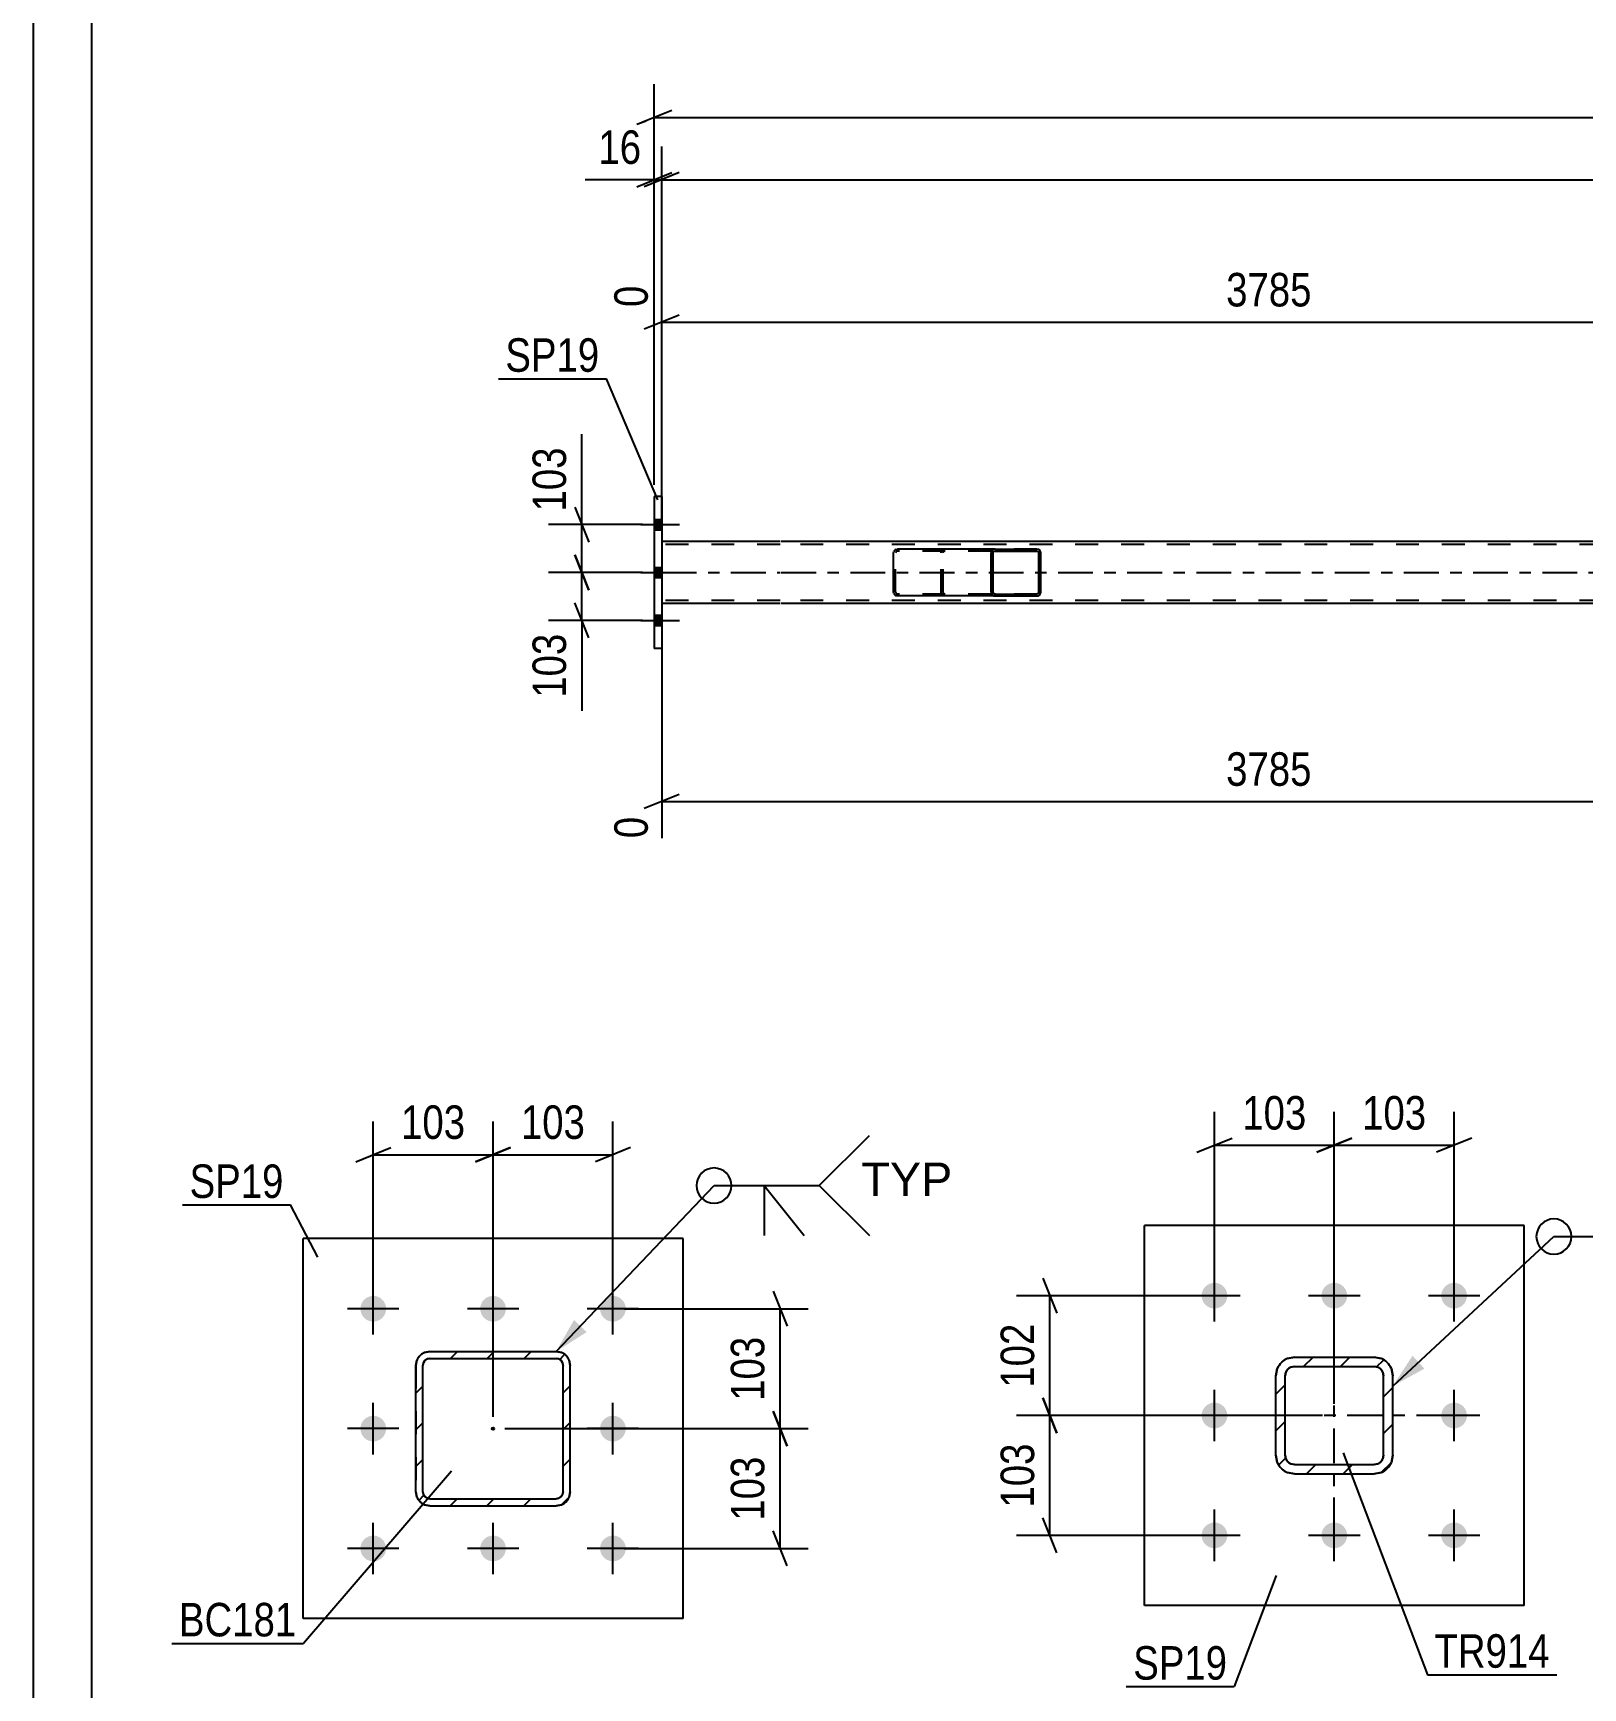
# Model space of a CAD drawing. Header units: millimetres. Extents: x 0 to 841, y 0 to 594.
# Drawn here: x 0 to 132.6, y 149.7 to 291.2 of the extents above; entities that cross this region are included whole.
import ezdxf

# ---------------------------------------------------------------- set-up
doc = ezdxf.new("R2010")
doc.units = ezdxf.units.MM
doc.linetypes.add('DXK_LINE_DOT2', pattern=[3.9198, 1.9599, -1.9599])
doc.linetypes.add('DXK_LINE_DOT3', pattern=[5.9187, 2.979, -0.9799, 0.9799, -0.9799])
doc.styles.add('Arial', font='ARIAL.TTF', dxfattribs={"height": 0.2})
doc.styles.add('Arial Narrow', font='ARIALN.TTF', dxfattribs={"height": 0.2})

# ---------------------------------------------------------------- blocks, each defined once
blk = doc.blocks.new('Unknown-318885039-1133')
at = {"color": 5, "linetype": 'Continuous'}
for p, q in [((0, 594), (0, 0)), ((5, 589), (5, 5))]:
    blk.add_line(p, q, dxfattribs=at)
blk = doc.blocks.new('Part-318885039-5664 - 5561')
at = {"linetype": 'Continuous'}
h = blk.add_hatch(dxfattribs=at)
h.set_pattern_fill('', scale=0.7, style=0, pattern_type=0)
h.set_pattern_definition([(45, (86.1836, 246.9117), (-1.57154, 1.57154), [])])
h.paths.add_polyline_path([(86.21, 246.79), (86.18, 246.91), (86.11, 247.02), (86, 247.08), (85.87, 247.11), (82.29, 247.11), (82.16, 247.08), (82.05, 247.02), (81.98, 246.91), (81.95, 246.79), (81.95, 243.43), (81.98, 243.31), (82.05, 243.2), (82.16, 243.13), (82.29, 243.11), (85.87, 243.11), (86, 243.13), (86.11, 243.2), (86.18, 243.31), (86.21, 243.43)])
h.paths.add_polyline_path([(86.03, 243.37), (85.99, 243.32), (85.93, 243.28), (85.87, 243.27), (82.29, 243.27), (82.23, 243.28), (82.17, 243.32), (82.14, 243.37), (82.12, 243.43), (82.12, 246.79), (82.14, 246.85), (82.17, 246.9), (82.23, 246.94), (82.29, 246.95), (85.87, 246.95), (85.93, 246.94), (85.99, 246.9), (86.03, 246.85), (86.04, 246.79), (86.04, 243.43)])
at = {"color": 2, "linetype": 'Continuous'}
for p, q in [((73.6, 246.79), (73.63, 246.91)), ((73.6, 243.43), (73.6, 246.79)), ((73.81, 247.08), (73.94, 247.11)), ((82.29, 247.11), (73.94, 247.11)), ((81.98, 246.91), (81.95, 246.79)), ((81.95, 243.43), (81.95, 246.79)), ((82.12, 246.79), (82.14, 246.85)), ((82.12, 243.43), (82.12, 246.79)), ((82.14, 246.85), (82.17, 246.9)), ((82.29, 247.11), (82.16, 247.08)), ((82.17, 246.9), (82.23, 246.94)), ((82.23, 246.94), (82.29, 246.95)), ((82.29, 247.11), (85.87, 247.11)), ((82.29, 246.95), (85.87, 246.95)), ((86, 247.08), (85.87, 247.11)), ((85.87, 246.95), (85.93, 246.94)), ((85.93, 246.94), (85.99, 246.9)), ((85.99, 246.9), (86.03, 246.85)), ((86.03, 246.85), (86.04, 246.79)), ((86.04, 243.43), (86.04, 246.79)), ((86.21, 246.79), (86.18, 246.91)), ((86.21, 243.43), (86.21, 246.79)), ((73.63, 243.31), (73.6, 243.43)), ((73.94, 243.11), (73.81, 243.13)), ((82.29, 243.11), (73.94, 243.11)), ((81.95, 243.43), (81.98, 243.31)), ((82.14, 243.37), (82.12, 243.43)), ((82.17, 243.32), (82.14, 243.37)), ((82.16, 243.13), (82.29, 243.11)), ((82.23, 243.28), (82.17, 243.32)), ((82.29, 243.27), (82.23, 243.28)), ((82.29, 243.27), (85.87, 243.27)), ((82.29, 243.11), (85.87, 243.11)), ((85.93, 243.28), (85.87, 243.27)), ((85.87, 243.11), (86, 243.13)), ((85.99, 243.32), (85.93, 243.28)), ((86.03, 243.37), (85.99, 243.32)), ((86.04, 243.43), (86.03, 243.37)), ((86.18, 243.31), (86.21, 243.43))]:
    blk.add_line(p, q, dxfattribs=at)
at = {"color": 7, "linetype": 'DXK_LINE_DOT2'}
for p, q in [((73.79, 246.85), (73.77, 246.79)), ((73.77, 243.43), (73.77, 246.79)), ((73.82, 246.9), (73.79, 246.85)), ((73.88, 246.94), (73.82, 246.9)), ((73.94, 246.95), (73.88, 246.94)), ((85.87, 246.95), (73.94, 246.95)), ((77.52, 247.11), (77.65, 247.08)), ((77.58, 246.94), (77.52, 246.95)), ((77.64, 246.9), (77.58, 246.94)), ((77.68, 246.85), (77.64, 246.9)), ((77.69, 246.79), (77.68, 246.85)), ((77.69, 243.43), (77.69, 246.79)), ((77.83, 246.91), (77.86, 246.79)), ((77.86, 243.43), (77.86, 246.79)), ((85.87, 247.11), (82.29, 247.11)), ((73.77, 243.43), (73.79, 243.37)), ((73.79, 243.37), (73.82, 243.32)), ((73.82, 243.32), (73.88, 243.28)), ((73.88, 243.28), (73.94, 243.27)), ((85.87, 243.27), (73.94, 243.27)), ((77.52, 243.27), (77.58, 243.28)), ((77.65, 243.13), (77.52, 243.11)), ((77.58, 243.28), (77.64, 243.32)), ((77.64, 243.32), (77.68, 243.37)), ((77.68, 243.37), (77.69, 243.43)), ((77.86, 243.43), (77.83, 243.31)), ((85.87, 243.11), (82.29, 243.11))]:
    blk.add_line(p, q, dxfattribs=at)
at = {"color": 2, "linetype": 'Continuous'}
for centre, start, end in [((73.93, 246.78), 110.7583, 155.68), ((82.28, 246.78), 110.7583, 155.68), ((85.88, 246.78), 24.32, 69.2417), ((73.93, 243.44), 204.32, 249.2417), ((82.28, 243.44), 204.32, 249.2417), ((85.88, 243.44), 290.7583, 335.68)]:
    blk.add_arc(centre, 0.331, start, end, dxfattribs=at)
at = {"color": 7, "linetype": 'DXK_LINE_DOT2'}
for centre, start, end in [((77.53, 246.78), 24.32, 69.2417), ((77.53, 243.44), 290.7583, 335.68)]:
    blk.add_arc(centre, 0.331, start, end, dxfattribs=at)
blk = doc.blocks.new('Part-318885039-5661 - 5561')
at = {"color": 2, "linetype": 'Continuous'}
for p, q in [((53.78, 251.61), (53.14, 251.61)), ((53.14, 251.61), (53.14, 238.61)), ((53.78, 251.61), (53.78, 238.61)), ((53.78, 238.61), (53.14, 238.61))]:
    blk.add_line(p, q, dxfattribs=at)
blk = doc.blocks.new('Part-318885039-5733 - 5561')
at = {"color": 2, "linetype": 'Continuous'}
for p, q in [((63.9, 247.75), (53.78, 247.75)), ((156.85, 247.75), (64, 247.75)), ((63.9, 242.47), (53.78, 242.47)), ((156.85, 242.47), (64, 242.47))]:
    blk.add_line(p, q, dxfattribs=at)
at = {"color": 7, "linetype": 'DXK_LINE_DOT2'}
for p, q in [((53.78, 247.75), (53.78, 242.47)), ((63.9, 247.51), (53.78, 247.51)), ((726.12, 247.51), (64, 247.51)), ((63.9, 242.71), (53.78, 242.71)), ((726.12, 242.71), (64, 242.71))]:
    blk.add_line(p, q, dxfattribs=at)
at = {"color": 7, "linetype": 'DXK_LINE_DOT3'}
for p, q in [((53.78, 245.11), (63.9, 245.11)), ((64, 245.11), (726.12, 245.11))]:
    blk.add_line(p, q, dxfattribs=at)
blk = doc.blocks.new('Bolt-318885039-5783 - 5561')
at = {"linetype": 'Continuous'}
for points in [[(53.78, 248.77), (53.78, 249.65), (53.14, 249.65), (53.14, 248.77)], [(53.78, 248.77), (53.78, 249.65), (53.14, 249.65), (53.14, 248.77)], [(53.78, 248.77), (53.78, 249.65), (53.14, 249.65), (53.14, 248.77)], [(53.78, 244.67), (53.78, 245.55), (53.14, 245.55), (53.14, 244.67)], [(53.78, 244.67), (53.78, 245.55), (53.14, 245.55), (53.14, 244.67)], [(53.78, 240.57), (53.78, 241.45), (53.14, 241.45), (53.14, 240.57)], [(53.78, 240.57), (53.78, 241.45), (53.14, 241.45), (53.14, 240.57)], [(53.78, 240.57), (53.78, 241.45), (53.14, 241.45), (53.14, 240.57)]]:
    blk.add_hatch(color=1, dxfattribs=at).paths.add_polyline_path(points)
at = {"color": 1, "linetype": 'Continuous'}
for p, q in [((51.98, 249.21), (55.3, 249.21)), ((51.98, 249.21), (55.3, 249.21)), ((51.98, 249.21), (55.3, 249.21)), ((53.14, 249.65), (53.78, 249.65)), ((53.14, 249.65), (53.78, 249.65)), ((53.14, 249.65), (53.78, 249.65)), ((53.14, 248.77), (53.78, 248.77)), ((53.14, 248.77), (53.78, 248.77)), ((53.14, 248.77), (53.78, 248.77)), ((51.98, 245.11), (55.3, 245.11)), ((51.98, 245.11), (55.3, 245.11)), ((53.14, 245.55), (53.78, 245.55)), ((53.14, 245.55), (53.78, 245.55)), ((53.14, 244.67), (53.78, 244.67)), ((53.14, 244.67), (53.78, 244.67)), ((51.98, 241.01), (55.3, 241.01)), ((51.98, 241.01), (55.3, 241.01)), ((51.98, 241.01), (55.3, 241.01)), ((53.14, 241.45), (53.78, 241.45)), ((53.14, 241.45), (53.78, 241.45)), ((53.14, 241.45), (53.78, 241.45)), ((53.14, 240.57), (53.78, 240.57)), ((53.14, 240.57), (53.78, 240.57)), ((53.14, 240.57), (53.78, 240.57))]:
    blk.add_line(p, q, dxfattribs=at)
blk = doc.blocks.new('Bolt-318885039-7045 - 6972')
at = {"linetype": 'Continuous'}
for points in [[(29.1, 181.04, -1), (29.1, 183.24, -1)], [(39.35, 181.04, -1), (39.35, 183.24, -1)], [(49.6, 181.04, -1), (49.6, 183.24, -1)], [(29.1, 170.79, -1), (29.1, 172.99, -1)], [(49.6, 170.79, -1), (49.6, 172.99, -1)], [(29.1, 160.54, -1), (29.1, 162.74, -1)], [(39.35, 160.54, -1), (39.35, 162.74, -1)], [(49.6, 160.54, -1), (49.6, 162.74, -1)]]:
    blk.add_hatch(color=1, dxfattribs=at).paths.add_polyline_path(points)
at = {"color": 1, "linetype": 'Continuous'}
for p, q in [((29.1, 179.94), (29.1, 184.34)), ((39.35, 179.94), (39.35, 184.34)), ((49.6, 179.94), (49.6, 184.34)), ((31.3, 182.14), (26.9, 182.14)), ((41.55, 182.14), (37.15, 182.14)), ((51.8, 182.14), (47.4, 182.14)), ((29.1, 169.69), (29.1, 174.09)), ((49.6, 169.69), (49.6, 174.09)), ((31.3, 171.89), (26.9, 171.89)), ((51.8, 171.89), (47.4, 171.89)), ((29.1, 159.44), (29.1, 163.84)), ((39.35, 159.44), (39.35, 163.84)), ((49.6, 159.44), (49.6, 163.84)), ((31.3, 161.64), (26.9, 161.64)), ((41.55, 161.64), (37.15, 161.64)), ((51.8, 161.64), (47.4, 161.64))]:
    blk.add_line(p, q, dxfattribs=at)
blk = doc.blocks.new('Part-318885039-7051 - 6972')
at = {"color": 2, "linetype": 'Continuous'}
for p, q in [((55.6, 188.14), (23.1, 188.14)), ((23.1, 155.64), (23.1, 188.14)), ((55.6, 155.64), (55.6, 188.14)), ((55.6, 155.64), (23.1, 155.64))]:
    blk.add_line(p, q, dxfattribs=at)
blk = doc.blocks.new('Part-318885039-7102 - 6972')
at = {"linetype": 'Continuous'}
h = blk.add_hatch(dxfattribs=at)
h.set_pattern_fill('', scale=0.7, style=0, pattern_type=0)
h.set_pattern_definition([(45, (45.2057, 165.3828), (-1.57154, 1.57154), [])])
h.paths.add_polyline_path([(44.75, 165.29), (45.21, 165.38), (45.59, 165.64), (45.86, 166.03), (45.95, 166.49), (45.95, 177.29), (45.86, 177.75), (45.59, 178.14), (45.21, 178.4), (44.75, 178.49), (33.95, 178.49), (33.49, 178.4), (33.1, 178.14), (32.84, 177.75), (32.75, 177.29), (32.75, 166.49), (32.84, 166.03), (33.1, 165.64), (33.49, 165.38), (33.95, 165.29)])
h.paths.add_polyline_path([(33.95, 165.89), (33.72, 165.94), (33.52, 166.07), (33.39, 166.26), (33.35, 166.49), (33.35, 177.29), (33.39, 177.52), (33.52, 177.72), (33.72, 177.85), (33.95, 177.89), (44.75, 177.89), (44.98, 177.85), (45.17, 177.72), (45.3, 177.52), (45.35, 177.29), (45.35, 166.49), (45.3, 166.26), (45.17, 166.07), (44.98, 165.94), (44.75, 165.89)])
blk.add_hatch(color=30, dxfattribs=at).paths.add_polyline_path([(39.35, 171.79, -1), (39.35, 171.99, -1)])
at = {"color": 7, "linetype": 'DXK_LINE_DOT2'}
for p, q in [((33.49, 178.4), (33.95, 178.49)), ((33.95, 178.49), (44.75, 178.49)), ((44.75, 178.49), (45.21, 178.4)), ((32.75, 177.29), (32.84, 177.75)), ((32.75, 177.29), (32.75, 166.49)), ((33.39, 177.52), (33.35, 177.29)), ((33.35, 166.49), (33.35, 177.29)), ((33.52, 177.72), (33.39, 177.52)), ((33.72, 177.85), (33.52, 177.72)), ((33.95, 177.89), (33.72, 177.85)), ((33.95, 177.89), (44.75, 177.89)), ((44.98, 177.85), (44.75, 177.89)), ((45.17, 177.72), (44.98, 177.85)), ((45.3, 177.52), (45.17, 177.72)), ((45.35, 177.29), (45.3, 177.52)), ((45.35, 166.49), (45.35, 177.29)), ((45.86, 177.75), (45.95, 177.29)), ((45.95, 166.49), (45.95, 177.29)), ((32.84, 166.03), (32.75, 166.49)), ((33.35, 166.49), (33.39, 166.26)), ((33.39, 166.26), (33.52, 166.07)), ((33.52, 166.07), (33.72, 165.94)), ((33.72, 165.94), (33.95, 165.89)), ((33.95, 165.89), (44.75, 165.89)), ((44.75, 165.89), (44.98, 165.94)), ((44.98, 165.94), (45.17, 166.07)), ((45.17, 166.07), (45.3, 166.26)), ((45.3, 166.26), (45.35, 166.49)), ((45.95, 166.49), (45.86, 166.03)), ((33.95, 165.29), (33.49, 165.38)), ((33.95, 165.29), (44.75, 165.29)), ((45.21, 165.38), (44.75, 165.29))]:
    blk.add_line(p, q, dxfattribs=at)
at = {"color": 2, "linetype": 'Continuous'}
for p, q in [((33.95, 178.49), (33.49, 178.4)), ((33.95, 178.49), (33.95, 178.49)), ((33.95, 178.49), (44.75, 178.49)), ((44.75, 178.49), (44.75, 178.49)), ((45.21, 178.4), (44.75, 178.49)), ((32.84, 177.75), (32.75, 177.29)), ((32.75, 177.29), (32.75, 177.29)), ((32.75, 166.49), (32.75, 177.29)), ((33.35, 177.29), (33.39, 177.52)), ((33.35, 177.29), (33.35, 177.29)), ((33.35, 166.49), (33.35, 177.29)), ((33.39, 177.52), (33.52, 177.72)), ((33.52, 177.72), (33.72, 177.85)), ((33.72, 177.85), (33.95, 177.89)), ((33.95, 177.89), (33.95, 177.89)), ((33.95, 177.89), (44.75, 177.89)), ((44.75, 177.89), (44.75, 177.89)), ((44.75, 177.89), (44.98, 177.85)), ((44.98, 177.85), (45.17, 177.72)), ((45.17, 177.72), (45.3, 177.52)), ((45.3, 177.52), (45.35, 177.29)), ((45.35, 177.29), (45.35, 177.29)), ((45.35, 166.49), (45.35, 177.29)), ((45.95, 177.29), (45.86, 177.75)), ((45.95, 177.29), (45.95, 177.29)), ((45.95, 166.49), (45.95, 177.29)), ((32.75, 166.49), (32.75, 166.49)), ((32.75, 166.49), (32.84, 166.03)), ((33.35, 166.49), (33.35, 166.49)), ((33.39, 166.26), (33.35, 166.49)), ((33.52, 166.07), (33.39, 166.26)), ((33.72, 165.94), (33.52, 166.07)), ((33.95, 165.89), (33.72, 165.94)), ((33.95, 165.89), (33.95, 165.89)), ((33.95, 165.89), (44.75, 165.89)), ((44.98, 165.94), (44.75, 165.89)), ((44.75, 165.89), (44.75, 165.89)), ((45.17, 166.07), (44.98, 165.94)), ((45.3, 166.26), (45.17, 166.07)), ((45.35, 166.49), (45.3, 166.26)), ((45.35, 166.49), (45.35, 166.49)), ((45.86, 166.03), (45.95, 166.49)), ((45.95, 166.49), (45.95, 166.49)), ((33.49, 165.38), (33.95, 165.29)), ((33.95, 165.29), (33.95, 165.29)), ((33.95, 165.29), (44.75, 165.29)), ((44.75, 165.29), (45.21, 165.38)), ((44.75, 165.29), (44.75, 165.29))]:
    blk.add_line(p, q, dxfattribs=at)
at = {"color": 7, "linetype": 'DXK_LINE_DOT3'}
blk.add_line((39.35, 171.89), (39.35, 171.89), dxfattribs=at)
at = {"color": 30, "linetype": 'DXK_LINE_DOT3'}
blk.add_line((39.35, 171.89), (39.35, 171.89), dxfattribs=at)
at = {"color": 30, "linetype": 'Continuous'}
blk.add_circle((39.35, 171.89), 0.1, dxfattribs=at)
at = {"color": 7, "linetype": 'DXK_LINE_DOT2'}
for centre, start, end in [((33.95, 177.29), 112.5, 157.5), ((44.75, 177.29), 22.5, 67.5), ((33.95, 166.49), 202.5, 247.5), ((44.75, 166.49), 292.5, 337.5)]:
    blk.add_arc(centre, 1.2, start, end, dxfattribs=at)
at = {"color": 2, "linetype": 'Continuous'}
for centre, start, end in [((33.95, 177.29), 112.5, 157.5), ((44.75, 177.29), 22.5, 67.5), ((33.95, 166.49), 202.5, 247.5), ((44.75, 166.49), 292.5, 337.5)]:
    blk.add_arc(centre, 1.2, start, end, dxfattribs=at)
blk = doc.blocks.new('Part-318885039-1752 - 1578')
at = {"linetype": 'Continuous'}
h = blk.add_hatch(dxfattribs=at)
h.set_pattern_fill('', scale=0.7, style=0, pattern_type=0)
h.set_pattern_definition([(45, (115.3212, 168.128), (-1.57154, 1.57154), [])])
h.paths.add_polyline_path([(114.71, 168.01), (115.32, 168.13), (115.84, 168.47), (116.19, 168.99), (116.31, 169.61), (116.31, 176.41), (116.19, 177.02), (115.84, 177.54), (115.32, 177.88), (114.71, 178.01), (107.91, 178.01), (107.3, 177.88), (106.78, 177.54), (106.43, 177.02), (106.31, 176.41), (106.31, 169.61), (106.43, 168.99), (106.78, 168.47), (107.3, 168.13), (107.91, 168.01)])
h.paths.add_polyline_path([(107.91, 168.81), (107.6, 168.87), (107.34, 169.04), (107.17, 169.3), (107.11, 169.61), (107.11, 176.41), (107.17, 176.71), (107.34, 176.97), (107.6, 177.15), (107.91, 177.21), (114.71, 177.21), (115.02, 177.15), (115.27, 176.97), (115.45, 176.71), (115.51, 176.41), (115.51, 169.61), (115.45, 169.3), (115.27, 169.04), (115.02, 168.87), (114.71, 168.81)])
at = {"color": 7, "linetype": 'DXK_LINE_DOT3'}
for p, q in [((111.31, 163.01), (111.31, 183.01)), ((121.31, 173.01), (101.31, 173.01))]:
    blk.add_line(p, q, dxfattribs=at)
at = {"color": 7, "linetype": 'DXK_LINE_DOT2'}
for p, q in [((106.31, 176.41), (106.43, 177.02)), ((107.3, 177.88), (107.91, 178.01)), ((107.91, 177.21), (107.6, 177.15)), ((107.91, 178.01), (114.71, 178.01)), ((107.91, 177.21), (114.71, 177.21)), ((114.71, 178.01), (115.32, 177.88)), ((115.02, 177.15), (114.71, 177.21)), ((116.19, 177.02), (116.31, 176.41)), ((106.31, 169.61), (106.31, 176.41)), ((107.17, 176.71), (107.11, 176.41)), ((107.11, 169.61), (107.11, 176.41)), ((115.51, 176.41), (115.45, 176.71)), ((115.51, 169.61), (115.51, 176.41)), ((116.31, 169.61), (116.31, 176.41)), ((106.43, 168.99), (106.31, 169.61)), ((107.11, 169.61), (107.17, 169.3)), ((107.6, 168.87), (107.91, 168.81)), ((107.91, 168.81), (114.71, 168.81)), ((114.71, 168.81), (115.02, 168.87)), ((115.45, 169.3), (115.51, 169.61)), ((116.31, 169.61), (116.19, 168.99)), ((107.91, 168.01), (107.3, 168.13)), ((107.91, 168.01), (114.71, 168.01)), ((115.32, 168.13), (114.71, 168.01))]:
    blk.add_line(p, q, dxfattribs=at)
at = {"color": 2, "linetype": 'Continuous'}
for p, q in [((106.43, 177.02), (106.31, 176.41)), ((107.91, 178.01), (107.3, 177.88)), ((107.6, 177.15), (107.91, 177.21)), ((107.91, 178.01), (114.71, 178.01)), ((107.91, 177.21), (114.71, 177.21)), ((115.32, 177.88), (114.71, 178.01)), ((114.71, 177.21), (115.02, 177.15)), ((116.31, 176.41), (116.19, 177.02)), ((106.31, 169.61), (106.31, 176.41)), ((107.11, 176.41), (107.17, 176.71)), ((107.11, 169.61), (107.11, 176.41)), ((115.45, 176.71), (115.51, 176.41)), ((115.51, 169.61), (115.51, 176.41)), ((116.31, 169.61), (116.31, 176.41)), ((106.31, 169.61), (106.43, 168.99)), ((107.17, 169.3), (107.11, 169.61)), ((107.91, 168.81), (107.6, 168.87)), ((107.91, 168.81), (114.71, 168.81)), ((115.02, 168.87), (114.71, 168.81)), ((115.51, 169.61), (115.45, 169.3)), ((116.19, 168.99), (116.31, 169.61)), ((107.3, 168.13), (107.91, 168.01)), ((107.91, 168.01), (114.71, 168.01)), ((114.71, 168.01), (115.32, 168.13))]:
    blk.add_line(p, q, dxfattribs=at)
at = {"color": 7, "linetype": 'DXK_LINE_DOT2'}
for centre, radius, start, end in [((107.91, 176.41), 1.6, 112.5, 157.5), ((107.91, 176.41), 0.8, 112.5, 157.5), ((114.71, 176.41), 0.8, 22.5, 67.5), ((114.71, 176.41), 1.6, 22.5, 67.5), ((107.91, 169.61), 1.6, 202.5, 247.5), ((107.91, 169.61), 0.8, 202.5, 247.5), ((114.71, 169.61), 0.8, 292.5, 337.5), ((114.71, 169.61), 1.6, 292.5, 337.5)]:
    blk.add_arc(centre, radius, start, end, dxfattribs=at)
at = {"color": 2, "linetype": 'Continuous'}
for centre, radius, start, end in [((107.91, 176.41), 1.6, 112.5, 157.5), ((107.91, 176.41), 0.8, 112.5, 157.5), ((114.71, 176.41), 0.8, 22.5, 67.5), ((114.71, 176.41), 1.6, 22.5, 67.5), ((107.91, 169.61), 1.6, 202.5, 247.5), ((107.91, 169.61), 0.8, 202.5, 247.5), ((114.71, 169.61), 0.8, 292.5, 337.5), ((114.71, 169.61), 1.6, 292.5, 337.5)]:
    blk.add_arc(centre, radius, start, end, dxfattribs=at)
blk = doc.blocks.new('Bolt-318885039-1592 - 1578')
at = {"linetype": 'Continuous'}
for points in [[(101.06, 182.16, -1), (101.06, 184.36, -1)], [(111.31, 182.16, -1), (111.31, 184.36, -1)], [(121.56, 182.16, -1), (121.56, 184.36, -1)], [(101.06, 171.91, -1), (101.06, 174.11, -1)], [(121.56, 171.91, -1), (121.56, 174.11, -1)], [(101.06, 161.66, -1), (101.06, 163.86, -1)], [(111.31, 161.66, -1), (111.31, 163.86, -1)], [(121.56, 161.66, -1), (121.56, 163.86, -1)]]:
    blk.add_hatch(color=1, dxfattribs=at).paths.add_polyline_path(points)
at = {"color": 1, "linetype": 'Continuous'}
for p, q in [((101.06, 181.06), (101.06, 185.46)), ((111.31, 181.06), (111.31, 185.46)), ((121.56, 181.06), (121.56, 185.46)), ((103.26, 183.26), (98.86, 183.26)), ((113.51, 183.26), (109.11, 183.26)), ((123.76, 183.26), (119.36, 183.26)), ((101.06, 170.81), (101.06, 175.21)), ((121.56, 170.81), (121.56, 175.21)), ((103.26, 173.01), (98.86, 173.01)), ((123.76, 173.01), (119.36, 173.01)), ((101.06, 160.56), (101.06, 164.96)), ((111.31, 160.56), (111.31, 164.96)), ((121.56, 160.56), (121.56, 164.96)), ((103.26, 162.76), (98.86, 162.76)), ((113.51, 162.76), (109.11, 162.76)), ((123.76, 162.76), (119.36, 162.76))]:
    blk.add_line(p, q, dxfattribs=at)
blk = doc.blocks.new('Part-318885039-1631 - 1578')
at = {"color": 2, "linetype": 'Continuous'}
for p, q in [((127.56, 189.26), (95.06, 189.26)), ((95.06, 156.76), (95.06, 189.26)), ((127.56, 156.76), (127.56, 189.26)), ((127.56, 156.76), (95.06, 156.76))]:
    blk.add_line(p, q, dxfattribs=at)
blk = doc.blocks.new('StraightDimension-318885039-9323 - 5561')
at = {"color": 7, "linetype": 'Continuous'}
for p, q in [((53.14, 252.61), (53.14, 281.56)), ((53.78, 250.68), (53.78, 281.56)), ((51.64, 278.11), (54.64, 279.31)), ((55.28, 279.31), (52.28, 278.11)), ((53.14, 278.71), (47.24, 278.71)), ((53.14, 278.71), (47.24, 278.71)), ((53.14, 278.71), (53.78, 278.71))]:
    blk.add_line(p, q, dxfattribs=at)
at = {"color": 0}
blk.add_wipeout([(52.62, 279.46), (52.62, 283.66), (47.76, 283.66), (47.76, 279.46)], dxfattribs=at)
at = {"color": 3, "style": 'Arial Narrow'}
blk.add_text('16', height=2.863, dxfattribs=at).set_placement((48.36, 280.06))
blk = doc.blocks.new('StraightDimension-318885039-9322 - 5561')
at = {"color": 7, "linetype": 'Continuous'}
for p, q in [((53.78, 250.68), (53.78, 281.56)), ((55.28, 279.31), (52.28, 278.11)), ((53.78, 278.71), (736.34, 278.71))]:
    blk.add_line(p, q, dxfattribs=at)
blk = doc.blocks.new('StraightDimension-318885039-5867 - 5561')
at = {"color": 7, "linetype": 'Continuous'}
for p, q in [((157.65, 257.15), (157.65, 275.13)), ((53.78, 248.75), (53.78, 269.65)), ((55.28, 267.12), (52.28, 265.92)), ((53.78, 266.52), (157.65, 266.52)), ((156.15, 265.92), (159.15, 267.12))]:
    blk.add_line(p, q, dxfattribs=at)
at = {"color": 0}
blk.add_wipeout([(109.98, 267.27), (109.98, 271.47), (101.46, 271.47), (101.46, 267.27)], dxfattribs=at)
at = {"color": 3, "style": 'Arial Narrow'}
blk.add_text('3785', height=2.863, dxfattribs=at).set_placement((102.06, 267.87))
at = {"color": 0, "linetype": 'Continuous'}
for points in [[(157.05, 275.73), (152.85, 275.73), (152.85, 267.22), (157.05, 267.22)], [(53.18, 270.25), (48.98, 270.25), (48.98, 267.22), (53.18, 267.22)]]:
    blk.add_wipeout(points, dxfattribs=at)
at = {"color": 3, "linetype": 'Continuous', "style": 'Arial Narrow'}
for s, height, p in [('3785', 2.863, (156.45, 267.82)), ('0', 2.86, (52.58, 267.82))]:
    blk.add_text(s, height=height, rotation=90.0002, dxfattribs=at).set_placement(p)
blk = doc.blocks.new('StraightDimension-318885039-5890 - 5561')
at = {"color": 7, "linetype": 'Continuous'}
for p, q in [((53.14, 252.61), (53.14, 286.87)), ((54.64, 284.62), (51.64, 283.42)), ((53.14, 284.02), (736.34, 284.02))]:
    blk.add_line(p, q, dxfattribs=at)
blk = doc.blocks.new('StraightDimension-318885039-5918 - 5561')
at = {"color": 7, "linetype": 'Continuous'}
for p, q in [((53.78, 241.47), (53.78, 222.39)), ((157.65, 233.07), (157.65, 216.91)), ((55.28, 226.12), (52.28, 224.92)), ((53.78, 225.52), (157.65, 225.52)), ((156.15, 224.92), (159.15, 226.12))]:
    blk.add_line(p, q, dxfattribs=at)
at = {"color": 0}
blk.add_wipeout([(109.98, 226.27), (109.98, 230.47), (101.46, 230.47), (101.46, 226.27)], dxfattribs=at)
at = {"color": 3, "style": 'Arial Narrow'}
blk.add_text('3785', height=2.863, dxfattribs=at).set_placement((102.06, 226.87))
at = {"color": 0, "linetype": 'Continuous'}
for points in [[(53.18, 224.82), (48.98, 224.82), (48.98, 221.79), (53.18, 221.79)], [(157.05, 224.82), (152.85, 224.82), (152.85, 216.31), (157.05, 216.31)]]:
    blk.add_wipeout(points, dxfattribs=at)
at = {"color": 3, "linetype": 'Continuous', "style": 'Arial Narrow'}
for s, height, p in [('0', 2.86, (52.58, 222.39)), ('3785', 2.863, (156.45, 216.91))]:
    blk.add_text(s, height=height, rotation=90.0002, dxfattribs=at).set_placement(p)
blk = doc.blocks.new('StraightDimension-318885039-5955 - 5561')
at = {"color": 7, "linetype": 'Continuous'}
for p, q in [((46.94, 249.21), (46.94, 256.94)), ((46.94, 249.21), (46.94, 256.94)), ((46.34, 250.71), (47.54, 247.71)), ((52.14, 249.21), (44.09, 249.21)), ((46.94, 245.11), (46.94, 249.21)), ((47.54, 243.61), (46.34, 246.61)), ((52.14, 245.11), (44.09, 245.11))]:
    blk.add_line(p, q, dxfattribs=at)
at = {"color": 0}
blk.add_wipeout([(46.19, 256.42), (41.99, 256.42), (41.99, 249.73), (46.19, 249.73)], dxfattribs=at)
at = {"color": 3, "style": 'Arial Narrow'}
blk.add_text('103', height=2.863, rotation=90.0002, dxfattribs=at).set_placement((45.59, 250.33))
blk = doc.blocks.new('StraightDimension-318885039-5963 - 5561')
at = {"color": 7, "linetype": 'Continuous'}
for p, q in [((46.34, 246.61), (47.54, 243.61)), ((52.14, 245.11), (44.09, 245.11)), ((46.94, 241.01), (46.94, 245.11)), ((47.54, 239.51), (46.34, 242.51)), ((52.14, 241.01), (44.09, 241.01)), ((46.94, 241.01), (46.94, 233.27)), ((46.94, 241.01), (46.94, 233.27))]:
    blk.add_line(p, q, dxfattribs=at)
at = {"color": 0}
blk.add_wipeout([(46.19, 240.48), (41.99, 240.48), (41.99, 233.8), (46.19, 233.8)], dxfattribs=at)
at = {"color": 3, "style": 'Arial Narrow'}
blk.add_text('103', height=2.863, rotation=90.0002, dxfattribs=at).set_placement((45.59, 234.4))
blk = doc.blocks.new('StraightDimension-318885039-7145 - 6972')
at = {"color": 7, "linetype": 'Continuous'}
for p, q in [((63.3, 183.64), (64.5, 180.64)), ((50.6, 182.14), (66.3, 182.14)), ((63.9, 171.89), (63.9, 182.14)), ((64.5, 170.39), (63.3, 173.39)), ((40.35, 171.89), (66.3, 171.89))]:
    blk.add_line(p, q, dxfattribs=at)
at = {"color": 0}
blk.add_wipeout([(63.15, 180.36), (58.95, 180.36), (58.95, 173.67), (63.15, 173.67)], dxfattribs=at)
at = {"color": 3, "style": 'Arial Narrow'}
blk.add_text('103', height=2.863, rotation=90.0002, dxfattribs=at).set_placement((62.55, 174.27))
blk = doc.blocks.new('StraightDimension-318885039-7154 - 6972')
at = {"color": 7, "linetype": 'Continuous'}
for p, q in [((63.3, 173.39), (64.5, 170.39)), ((40.35, 171.89), (66.3, 171.89)), ((63.9, 161.64), (63.9, 171.89)), ((64.5, 160.14), (63.3, 163.14)), ((50.6, 161.64), (66.3, 161.64))]:
    blk.add_line(p, q, dxfattribs=at)
at = {"color": 0}
blk.add_wipeout([(63.15, 170.11), (58.95, 170.11), (58.95, 163.42), (63.15, 163.42)], dxfattribs=at)
at = {"color": 3, "style": 'Arial Narrow'}
blk.add_text('103', height=2.863, rotation=90.0002, dxfattribs=at).set_placement((62.55, 164.02))
blk = doc.blocks.new('StraightDimension-318885039-7164 - 6972')
at = {"color": 7, "linetype": 'Continuous'}
for p, q in [((39.35, 172.89), (39.35, 198.17)), ((49.6, 183.14), (49.6, 198.17)), ((37.85, 194.72), (40.85, 195.92)), ((39.35, 195.32), (49.6, 195.32)), ((51.1, 195.92), (48.1, 194.72))]:
    blk.add_line(p, q, dxfattribs=at)
at = {"color": 0}
blk.add_wipeout([(47.81, 196.07), (47.81, 200.27), (41.13, 200.27), (41.13, 196.07)], dxfattribs=at)
at = {"color": 3, "style": 'Arial Narrow'}
blk.add_text('103', height=2.863, dxfattribs=at).set_placement((41.73, 196.67))
blk = doc.blocks.new('StraightDimension-318885039-7173 - 6972')
at = {"color": 7, "linetype": 'Continuous'}
for p, q in [((29.1, 183.14), (29.1, 198.17)), ((39.35, 172.89), (39.35, 198.17)), ((27.6, 194.72), (30.6, 195.92)), ((29.1, 195.32), (39.35, 195.32)), ((40.85, 195.92), (37.85, 194.72))]:
    blk.add_line(p, q, dxfattribs=at)
at = {"color": 0}
blk.add_wipeout([(37.56, 196.07), (37.56, 200.27), (30.88, 200.27), (30.88, 196.07)], dxfattribs=at)
at = {"color": 3, "style": 'Arial Narrow'}
blk.add_text('103', height=2.863, dxfattribs=at).set_placement((31.48, 196.67))
blk = doc.blocks.new('StraightDimension-318885039-1771 - 1578')
at = {"color": 7, "linetype": 'Continuous'}
for p, q in [((101.06, 184.26), (101.06, 198.97)), ((111.31, 174.01), (111.31, 198.97)), ((99.56, 195.52), (102.56, 196.72)), ((101.06, 196.12), (111.31, 196.12)), ((112.81, 196.72), (109.81, 195.52))]:
    blk.add_line(p, q, dxfattribs=at)
at = {"color": 0}
blk.add_wipeout([(109.53, 196.87), (109.53, 201.07), (102.84, 201.07), (102.84, 196.87)], dxfattribs=at)
at = {"color": 3, "style": 'Arial Narrow'}
blk.add_text('103', height=2.863, dxfattribs=at).set_placement((103.44, 197.47))
blk = doc.blocks.new('StraightDimension-318885039-1791 - 1578')
at = {"color": 7, "linetype": 'Continuous'}
for p, q in [((111.31, 174.01), (111.31, 198.97)), ((121.56, 184.26), (121.56, 198.97)), ((109.81, 195.52), (112.81, 196.72)), ((111.31, 196.12), (121.56, 196.12)), ((123.06, 196.72), (120.06, 195.52))]:
    blk.add_line(p, q, dxfattribs=at)
at = {"color": 0}
blk.add_wipeout([(119.78, 196.87), (119.78, 201.07), (113.09, 201.07), (113.09, 196.87)], dxfattribs=at)
at = {"color": 3, "style": 'Arial Narrow'}
blk.add_text('103', height=2.863, dxfattribs=at).set_placement((113.69, 197.47))
blk = doc.blocks.new('StraightDimension-318885039-1809 - 1578')
at = {"color": 7, "linetype": 'Continuous'}
for p, q in [((86.38, 184.76), (87.58, 181.76)), ((100.06, 183.26), (84.13, 183.26)), ((86.98, 173.01), (86.98, 183.26)), ((87.58, 171.51), (86.38, 174.51)), ((110.31, 173.01), (84.13, 173.01))]:
    blk.add_line(p, q, dxfattribs=at)
at = {"color": 0}
blk.add_wipeout([(86.23, 181.47), (82.03, 181.47), (82.03, 174.79), (86.23, 174.79)], dxfattribs=at)
at = {"color": 3, "style": 'Arial Narrow'}
blk.add_text('102', height=2.863, rotation=90.0002, dxfattribs=at).set_placement((85.63, 175.39))
blk = doc.blocks.new('StraightDimension-318885039-1826 - 1578')
at = {"color": 7, "linetype": 'Continuous'}
for p, q in [((86.38, 174.51), (87.58, 171.51)), ((110.31, 173.01), (84.13, 173.01)), ((86.98, 162.76), (86.98, 173.01)), ((87.58, 161.26), (86.38, 164.26)), ((100.06, 162.76), (84.13, 162.76))]:
    blk.add_line(p, q, dxfattribs=at)
at = {"color": 0}
blk.add_wipeout([(86.23, 171.22), (82.03, 171.22), (82.03, 164.54), (86.23, 164.54)], dxfattribs=at)
at = {"color": 3, "style": 'Arial Narrow'}
blk.add_text('103', height=2.863, rotation=90.0002, dxfattribs=at).set_placement((85.63, 165.14))
blk = doc.blocks.new('Mark-318885039-5657 - 5561')
at = {"color": 0}
blk.add_wipeout([(48.44, 262.28), (48.44, 265.28), (40.4, 265.28), (40.4, 262.28)], dxfattribs=at)
blk.add_wipeout([(48.44, 262.28), (48.44, 265.28), (40.4, 265.28), (40.4, 262.28)], dxfattribs=at)
at = {"color": 30, "linetype": 'Continuous'}
for p in [(39.8, 261.68), (53.43, 251.34)]:
    blk.add_line(p, (49.04, 261.68), dxfattribs=at)
at = {"color": 3, "style": 'Arial Narrow'}
blk.add_text('SP19', height=2.863, dxfattribs=at).set_placement((40.4, 262.28))
blk = doc.blocks.new('WeldMark-318885039-7182 - 6972')
at = {"linetype": 'Continuous'}
blk.add_hatch(color=30, dxfattribs=at).paths.add_polyline_path([(47.36, 180.15), (44.75, 178.49), (46.27, 181.18)])
at = {"color": 30, "linetype": 'Continuous'}
for p, q in [((44.75, 178.49), (58.25, 192.68)), ((58.25, 192.68), (67.25, 192.68))]:
    blk.add_line(p, q, dxfattribs=at)
at = {"color": 3, "linetype": 'Continuous'}
for q in [(65.96, 188.4), (62.54, 188.4)]:
    blk.add_line((62.54, 192.68), q, dxfattribs=at)
for start, end in [(90, 270), (270, 90)]:
    blk.add_arc((58.25, 192.68), 1.5, start, end, dxfattribs=at)
at = {"color": 0, "linetype": 'Continuous'}
blk.add_wipeout([(78.63, 191.78), (78.63, 194.78), (70.85, 194.78), (70.85, 191.78)], dxfattribs=at)
blk.add_wipeout([(78.63, 191.78), (78.63, 194.78), (70.85, 194.78), (70.85, 191.78)], dxfattribs=at)
at = {"color": 3, "linetype": 'Continuous'}
for q in [(71.54, 196.97), (71.54, 188.4)]:
    blk.add_line((67.25, 192.68), q, dxfattribs=at)
at = {"color": 3, "linetype": 'Continuous', "style": 'Arial'}
blk.add_text('TYP', height=2.865, dxfattribs=at).set_placement((70.85, 191.78))
blk = doc.blocks.new('Mark-318885039-7047 - 6972')
at = {"color": 0}
blk.add_wipeout([(21.43, 191.62), (21.43, 194.62), (13.39, 194.62), (13.39, 191.62)], dxfattribs=at)
blk.add_wipeout([(21.43, 191.62), (21.43, 194.62), (13.39, 194.62), (13.39, 191.62)], dxfattribs=at)
at = {"color": 30, "linetype": 'Continuous'}
for p in [(12.79, 191.02), (24.35, 186.56)]:
    blk.add_line(p, (22.03, 191.02), dxfattribs=at)
at = {"color": 3, "style": 'Arial Narrow'}
blk.add_text('SP19', height=2.863, dxfattribs=at).set_placement((13.39, 191.62))
blk = doc.blocks.new('Mark-318885039-7098 - 6972')
at = {"color": 0}
blk.add_wipeout([(22.52, 154.12), (22.52, 157.12), (12.48, 157.12), (12.48, 154.12)], dxfattribs=at)
blk.add_wipeout([(22.52, 154.12), (22.52, 157.12), (12.48, 157.12), (12.48, 154.12)], dxfattribs=at)
at = {"color": 30, "linetype": 'Continuous'}
for p in [(35.8, 168.26), (11.88, 153.52)]:
    blk.add_line(p, (23.12, 153.52), dxfattribs=at)
at = {"color": 3, "style": 'Arial Narrow'}
blk.add_text('BC181', height=2.863, dxfattribs=at).set_placement((12.48, 154.12))
blk = doc.blocks.new('Mark-318885039-1627 - 1578')
at = {"color": 0}
blk.add_wipeout([(102.15, 150.42), (102.15, 153.42), (94.11, 153.42), (94.11, 150.42)], dxfattribs=at)
blk.add_wipeout([(102.15, 150.42), (102.15, 153.42), (94.11, 153.42), (94.11, 150.42)], dxfattribs=at)
at = {"color": 30, "linetype": 'Continuous'}
for p in [(106.35, 159.33), (93.51, 149.82)]:
    blk.add_line(p, (102.75, 149.82), dxfattribs=at)
at = {"color": 3, "style": 'Arial Narrow'}
blk.add_text('SP19', height=2.863, dxfattribs=at).set_placement((94.11, 150.42))
blk = doc.blocks.new('WeldMark-318885039-1843 - 1578')
at = {"linetype": 'Continuous'}
blk.add_hatch(color=30, dxfattribs=at).paths.add_polyline_path([(119.02, 177.02), (116.31, 175.53), (118, 178.12)])
at = {"color": 30, "linetype": 'Continuous'}
for p, q in [((116.31, 175.53), (130.09, 188.32)), ((130.09, 188.32), (139.09, 188.32))]:
    blk.add_line(p, q, dxfattribs=at)
at = {"color": 3, "linetype": 'Continuous'}
for q in [(137.8, 184.04), (134.37, 184.04)]:
    blk.add_line((134.37, 188.32), q, dxfattribs=at)
for start, end in [(90, 270), (270, 90)]:
    blk.add_arc((130.09, 188.32), 1.5, start, end, dxfattribs=at)
at = {"color": 0, "linetype": 'Continuous'}
blk.add_wipeout([(150.46, 187.42), (150.46, 190.42), (142.69, 190.42), (142.69, 187.42)], dxfattribs=at)
blk.add_wipeout([(150.46, 187.42), (150.46, 190.42), (142.69, 190.42), (142.69, 187.42)], dxfattribs=at)
at = {"color": 3, "linetype": 'Continuous'}
for q in [(143.37, 192.61), (143.37, 184.04)]:
    blk.add_line((139.09, 188.32), q, dxfattribs=at)
at = {"color": 3, "linetype": 'Continuous', "style": 'Arial'}
blk.add_text('TYP', height=2.865, dxfattribs=at).set_placement((142.69, 187.42))
blk = doc.blocks.new('Mark-318885039-1748 - 1578')
at = {"color": 0}
blk.add_wipeout([(129.74, 151.44), (129.74, 154.44), (119.88, 154.44), (119.88, 151.44)], dxfattribs=at)
blk.add_wipeout([(129.74, 151.44), (129.74, 154.44), (119.88, 154.44), (119.88, 151.44)], dxfattribs=at)
at = {"color": 30, "linetype": 'Continuous'}
for p, q in [((112.08, 169.82), (119.28, 150.84)), ((119.28, 150.84), (130.34, 150.84))]:
    blk.add_line(p, q, dxfattribs=at)
at = {"color": 3, "style": 'Arial Narrow'}
blk.add_text('TR914', height=2.863, dxfattribs=at).set_placement((119.88, 151.44))

msp = doc.modelspace()

# ---------------------------------------------------------------- block references
for name in ['Unknown-318885039-1133', 'Part-318885039-5661 - 5561', 'Bolt-318885039-5783 - 5561', 'Part-318885039-5733 - 5561', 'Part-318885039-5664 - 5561', 'Part-318885039-1631 - 1578', 'Part-318885039-7051 - 6972', 'Bolt-318885039-1592 - 1578', 'Bolt-318885039-7045 - 6972', 'Part-318885039-1752 - 1578', 'Part-318885039-7102 - 6972']:
    msp.add_blockref(name, (0, 0))

# ---------------------------------------------------------------- next in the draw order: block references
for name in ['StraightDimension-318885039-9323 - 5561', 'StraightDimension-318885039-5918 - 5561', 'StraightDimension-318885039-1771 - 1578', 'Mark-318885039-7047 - 6972', 'StraightDimension-318885039-7145 - 6972', 'Mark-318885039-1748 - 1578', 'Mark-318885039-7098 - 6972', 'Mark-318885039-1627 - 1578']:
    msp.add_blockref(name, (0, 0))

# ---------------------------------------------------------------- next in the draw order: block references
for name in ['StraightDimension-318885039-9322 - 5561', 'StraightDimension-318885039-1791 - 1578', 'StraightDimension-318885039-7154 - 6972']:
    msp.add_blockref(name, (0, 0))

# ---------------------------------------------------------------- next in the draw order: block references
for name in ['StraightDimension-318885039-5867 - 5561', 'StraightDimension-318885039-7164 - 6972', 'WeldMark-318885039-1843 - 1578', 'StraightDimension-318885039-1809 - 1578']:
    msp.add_blockref(name, (0, 0))

# ---------------------------------------------------------------- next in the draw order: block references
for name in ['StraightDimension-318885039-5890 - 5561', 'StraightDimension-318885039-7173 - 6972', 'WeldMark-318885039-7182 - 6972', 'StraightDimension-318885039-1826 - 1578']:
    msp.add_blockref(name, (0, 0))

# ---------------------------------------------------------------- next in the draw order: block references
msp.add_blockref('StraightDimension-318885039-5955 - 5561', (0, 0))

# ---------------------------------------------------------------- next in the draw order: block references
for name in ['Mark-318885039-5657 - 5561', 'StraightDimension-318885039-5963 - 5561']:
    msp.add_blockref(name, (0, 0))

doc.saveas('drawing.dxf')
